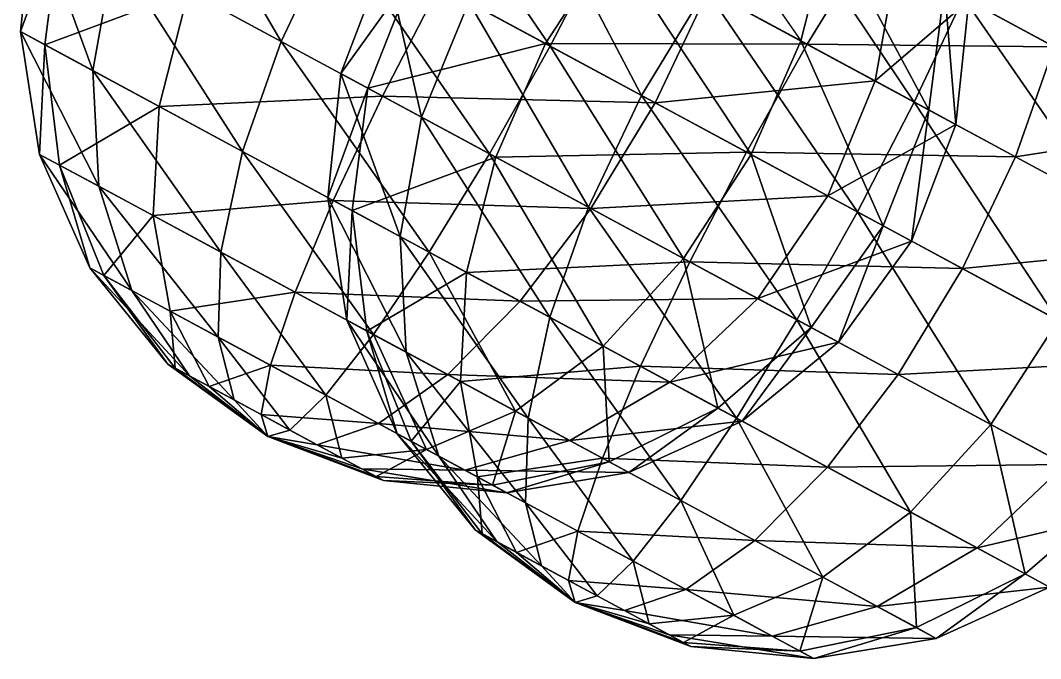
# Model space of a CAD drawing. Header units: metres. Extents: x -386 to 289, y -317 to 299.
# Drawn here: x -321.2 to -257.1, y -122.6 to -82.6 of the extents above; entities that cross this region are included whole.
import ezdxf

# ---------------------------------------------------------------- set-up
doc = ezdxf.new("R2010")
doc.units = ezdxf.units.M

msp = doc.modelspace()

# ---------------------------------------------------------------- linework, layer by layer
for points in [[(-297.42398, -70.20102, -373.27182), (-301.45422, -76.84917, -372.3269), (-287.9022, -84.161446, -370.3201), (-287.9021, -84.16135, -370.32)], [(-297.42398, -70.20102, -373.27182), (-287.9022, -84.161446, -370.3201), (-284.33374, -77.264145, -371.3334), (-284.33365, -77.264046, -371.3333)], [(-312.3076, -70.99301, -381.7643), (-315.28162, -78.211044, -382.38766), (-304.7981, -83.86765, -373.27182), (-304.798, -83.86755, -373.27173)], [(-312.3076, -70.99301, -381.7643), (-304.7981, -83.86765, -373.27182), (-301.45422, -76.84917, -372.3269), (-301.45413, -76.84907, -372.3268)], [(-281.24564, -70.7089, -374.30426), (-284.33374, -77.264145, -371.3334), (-272.14426, -83.841225, -377.0918), (-272.14417, -83.841125, -377.0917)], [(-281.24564, -70.7089, -374.30426), (-272.14426, -83.841225, -377.0918), (-270.31686, -76.60575, -379.4671), (-270.31677, -76.60565, -379.467)], [(-288.60706, -74.95839, -550.6703), (-293.0071, -81.40698, -550.04694), (-282.15375, -87.26314, -540.60956), (-282.15366, -87.26304, -540.60944)], [(-288.60706, -74.95839, -550.6703), (-282.15375, -87.26314, -540.60956), (-278.1235, -80.61499, -541.5545), (-278.1234, -80.61489, -541.5544)], [(-273.68155, -74.79025, -544.3248), (-278.1235, -80.61499, -541.5545), (-265.03326, -87.678116, -539.616), (-265.03317, -87.67802, -539.6159)], [(-273.68155, -74.79025, -544.3248), (-265.03326, -87.678116, -539.616), (-261.94516, -81.12287, -542.5869), (-261.94507, -81.12277, -542.5868)], [(-318.64343, -76.39711, -411.11255), (-321.17062, -83.255005, -396.6334), (-320.34937, -75.47664, -396.2383), (-320.34927, -75.47654, -396.23822)], [(-320.34937, -75.47664, -396.2383), (-321.17062, -83.255005, -396.6334), (-316.627, -85.706604, -384.21524), (-316.62692, -85.706505, -384.21515)], [(-320.34937, -75.47664, -396.2383), (-316.627, -85.706604, -384.21524), (-315.28162, -78.211044, -382.38766), (-315.28152, -78.210945, -382.38757)], [(-259.54788, -75.35642, -547.31287), (-261.94516, -81.12287, -542.5869), (-251.01639, -87.01972, -547.74976), (-251.01628, -87.01962, -547.74963)], [(-259.54788, -75.35642, -547.31287), (-251.01639, -87.01972, -547.74976), (-250.62457, -80.17118, -551.5283), (-250.62447, -80.17108, -551.5282)], [(-318.64343, -76.39711, -411.11255), (-319.6411, -84.08028, -409.96927), (-321.17062, -83.255005, -396.6334), (-321.17053, -83.254906, -396.6333)], [(-310.62094, -80.72582, -423.02478), (-319.6411, -84.08028, -409.96927), (-318.64343, -76.39711, -411.11255), (-318.64334, -76.39701, -411.11246)], [(-301.45422, -76.84917, -372.3269), (-304.7981, -83.86765, -373.27182), (-291.70786, -90.93077, -371.3334), (-291.70776, -90.93067, -371.3333)], [(-301.45422, -76.84917, -372.3269), (-291.70786, -90.93077, -371.3334), (-287.9022, -84.161446, -370.3201), (-287.9021, -84.16135, -370.32)], [(-270.31686, -76.60575, -379.4671), (-272.14426, -83.841225, -377.0918), (-264.12177, -88.16994, -389.00403), (-264.12167, -88.16984, -389.00394)], [(-270.31686, -76.60575, -379.4671), (-264.12177, -88.16994, -389.00403), (-263.12408, -80.48677, -390.1473), (-263.124, -80.48667, -390.14722)], [(-283.94635, -77.47317, -591.30743), (-288.18198, -84.010475, -592.1176), (-296.4875, -79.52906, -579.78516), (-296.4874, -79.52896, -579.78503)], [(-271.75687, -84.05025, -597.06586), (-288.18198, -84.010475, -592.1176), (-283.94635, -77.47317, -591.30743), (-283.94626, -77.47307, -591.3073)], [(-284.33374, -77.264145, -371.3334), (-287.9022, -84.161446, -370.3201), (-275.28275, -90.97054, -376.28162), (-275.28265, -90.97044, -376.28152)], [(-284.33374, -77.264145, -371.3334), (-275.28275, -90.97054, -376.28162), (-272.14426, -83.841225, -377.0918), (-272.14417, -83.841125, -377.0917)], [(-267.9734, -77.87022, -594.095), (-271.75687, -84.05025, -597.06586), (-283.94635, -77.47317, -591.30743), (-283.94626, -77.47307, -591.3073)], [(-283.94635, -77.47317, -591.30743), (-283.94635, -77.47317, -591.30743), (-271.75687, -84.05025, -597.06586), (-271.75677, -84.05015, -597.06573)], [(-256.237, -84.202835, -592.35706), (-271.75687, -84.05025, -597.06586), (-267.9734, -77.87022, -594.095), (-267.9733, -77.87012, -594.09485)], [(-254.88718, -77.87121, -587.95), (-256.237, -84.202835, -592.35706), (-267.9734, -77.87022, -594.095), (-267.9733, -77.87012, -594.09485)], [(-315.28162, -78.211044, -382.38766), (-316.627, -85.706604, -384.21524), (-307.22772, -90.778175, -376.0422), (-307.22763, -90.778076, -376.0421)], [(-315.28162, -78.211044, -382.38766), (-307.22772, -90.778175, -376.0422), (-304.7981, -83.86765, -373.27182), (-304.798, -83.86755, -373.27173)], [(-296.4875, -79.52906, -579.78516), (-301.0489, -85.89061, -564.521), (-298.2536, -78.57612, -564.3862), (-298.2535, -78.57602, -564.3861)], [(-298.2536, -78.57612, -564.3862), (-301.0489, -85.89061, -564.521), (-295.98114, -88.625015, -550.6703), (-295.98105, -88.624916, -550.67017)], [(-298.2536, -78.57612, -564.3862), (-295.98114, -88.625015, -550.6703), (-293.0071, -81.40698, -550.04694), (-293.00702, -81.40688, -550.0468)], [(-266.13818, -78.86044, -415.90134), (-267.48358, -86.356, -417.7289), (-277.9671, -80.6994, -426.84476), (-277.967, -80.6993, -426.84467)], [(-261.59457, -81.31204, -403.4832), (-267.48358, -86.356, -417.7289), (-266.13818, -78.86044, -415.90134), (-266.1381, -78.860344, -415.90125)], [(-296.4875, -79.52906, -579.78516), (-299.34296, -86.81108, -579.3952), (-301.0489, -85.89061, -564.521), (-301.0488, -85.89051, -564.5209)], [(-288.18198, -84.010475, -592.1176), (-299.34296, -86.81108, -579.3952), (-296.4875, -79.52906, -579.78516), (-296.4874, -79.52896, -579.78503)], [(-310.62094, -80.72582, -423.02478), (-312.44833, -87.961296, -420.6495), (-319.6411, -84.08028, -409.96927), (-319.64102, -84.08018, -409.96918)], [(-298.43146, -87.30291, -428.78317), (-312.44833, -87.961296, -420.6495), (-310.62094, -80.72582, -423.02478), (-310.62085, -80.72572, -423.0247)], [(-294.863, -80.4056, -429.79648), (-298.43146, -87.30291, -428.78317), (-310.62094, -80.72582, -423.02478), (-310.62085, -80.72572, -423.0247)], [(-310.62094, -80.72582, -423.02478), (-310.62094, -80.72582, -423.02478), (-298.43146, -87.30291, -428.78317), (-298.43137, -87.30281, -428.78308)], [(-281.31097, -87.71788, -427.78967), (-298.43146, -87.30291, -428.78317), (-294.863, -80.4056, -429.79648), (-294.8629, -80.4055, -429.7964)], [(-277.9671, -80.6994, -426.84476), (-281.31097, -87.71788, -427.78967), (-294.863, -80.4056, -429.79648), (-294.8629, -80.4055, -429.7964)], [(-278.1235, -80.61499, -541.5545), (-282.15375, -87.26314, -540.60956), (-268.6017, -94.57542, -538.6027), (-268.60162, -94.57532, -538.6026)], [(-267.48358, -86.356, -417.7289), (-281.31097, -87.71788, -427.78967), (-277.9671, -80.6994, -426.84476), (-277.967, -80.6993, -426.84467)], [(-278.1235, -80.61499, -541.5545), (-268.6017, -94.57542, -538.6027), (-265.03326, -87.678116, -539.616), (-265.03317, -87.67802, -539.6159)], [(-263.12408, -80.48677, -390.1473), (-264.12177, -88.16994, -389.00403), (-262.41583, -89.09041, -403.87827), (-262.41574, -89.09031, -403.87817)], [(-263.12408, -80.48677, -390.1473), (-262.41583, -89.09041, -403.87827), (-261.59457, -81.31204, -403.4832), (-261.59448, -81.31194, -403.4831)], [(-261.59457, -81.31204, -403.4832), (-262.41583, -89.09041, -403.87827), (-267.48358, -86.356, -417.7289), (-267.4835, -86.3559, -417.72882)], [(-261.94516, -81.12287, -542.5869), (-265.03326, -87.678116, -539.616), (-252.8438, -94.255196, -545.37445), (-252.84369, -94.2551, -545.3743)], [(-261.94516, -81.12287, -542.5869), (-252.8438, -94.255196, -545.37445), (-251.01639, -87.01972, -547.74976), (-251.01628, -87.01962, -547.74963)], [(-293.0071, -81.40698, -550.04694), (-295.98114, -88.625015, -550.6703), (-285.49762, -94.281624, -541.5545), (-285.49753, -94.281525, -541.5544)], [(-293.0071, -81.40698, -550.04694), (-285.49762, -94.281624, -541.5545), (-282.15375, -87.26314, -540.60956), (-282.15366, -87.26304, -540.60944)], [(-319.6411, -84.08028, -409.96927), (-319.96185, -90.96716, -397.26187), (-321.17062, -83.255005, -396.6334), (-321.17053, -83.254906, -396.6333)], [(-321.17062, -83.255005, -396.6334), (-319.96185, -90.96716, -397.26187), (-316.252, -92.96889, -387.1225), (-316.25192, -92.96879, -387.1224)], [(-321.17062, -83.255005, -396.6334), (-316.252, -92.96889, -387.1225), (-316.627, -85.706604, -384.21524), (-316.62692, -85.706505, -384.21515)], [(-304.7981, -83.86765, -373.27182), (-307.22772, -90.778175, -376.0422), (-295.49133, -97.110794, -374.30426), (-295.49124, -97.110695, -374.30417)], [(-304.7981, -83.86765, -373.27182), (-295.49133, -97.110794, -374.30426), (-291.70786, -90.93077, -371.3334), (-291.70776, -90.93067, -371.3333)], [(-272.14426, -83.841225, -377.0918), (-275.28275, -90.97054, -376.28162), (-266.97723, -95.45195, -388.61407), (-266.97714, -95.45185, -388.61398)], [(-272.14426, -83.841225, -377.0918), (-266.97723, -95.45195, -388.61407), (-264.12177, -88.16994, -389.00403), (-264.12167, -88.16984, -389.00394)], [(-319.6411, -84.08028, -409.96927), (-318.71304, -91.641, -408.15057), (-319.96185, -90.96716, -397.26187), (-319.96176, -90.967064, -397.26178)], [(-312.44833, -87.961296, -420.6495), (-318.71304, -91.641, -408.15057), (-319.6411, -84.08028, -409.96927), (-319.64102, -84.08018, -409.96918)], [(-288.18198, -84.010475, -592.1176), (-291.32047, -91.13979, -591.30743), (-299.34296, -86.81108, -579.3952), (-299.34286, -86.81098, -579.3951)], [(-287.9022, -84.161446, -370.3201), (-291.70786, -90.93077, -371.3334), (-279.51837, -97.50785, -377.0918), (-279.51828, -97.50775, -377.0917)], [(-275.56253, -90.81957, -598.07916), (-291.32047, -91.13979, -591.30743), (-288.18198, -84.010475, -592.1176), (-288.1819, -84.010376, -592.1175)], [(-271.75687, -84.05025, -597.06586), (-275.56253, -90.81957, -598.07916), (-288.18198, -84.010475, -592.1176), (-288.1819, -84.010376, -592.1175)], [(-288.18198, -84.010475, -592.1176), (-288.18198, -84.010475, -592.1176), (-275.56253, -90.81957, -598.07916), (-275.56244, -90.81947, -598.07904)], [(-287.9022, -84.161446, -370.3201), (-279.51837, -97.50785, -377.0918), (-275.28275, -90.97054, -376.28162), (-275.28265, -90.97044, -376.28152)], [(-258.66663, -91.11337, -595.1274), (-275.56253, -90.81957, -598.07916), (-271.75687, -84.05025, -597.06586), (-271.75677, -84.05015, -597.06573)], [(-256.237, -84.202835, -592.35706), (-258.66663, -91.11337, -595.1274), (-271.75687, -84.05025, -597.06586), (-271.75677, -84.05015, -597.06573)], [(-246.8377, -89.274414, -584.184), (-258.66663, -91.11337, -595.1274), (-256.237, -84.202835, -592.35706), (-256.2369, -84.202736, -592.35693)], [(-316.627, -85.706604, -384.21524), (-316.252, -92.96889, -387.1225), (-308.57755, -97.10981, -380.44922), (-308.57745, -97.10971, -380.44913)], [(-316.627, -85.706604, -384.21524), (-308.57755, -97.10981, -380.44922), (-307.22772, -90.778175, -376.0422), (-307.22763, -90.778076, -376.0421)], [(-299.34296, -86.81108, -579.3952), (-301.87015, -93.668976, -564.9161), (-301.0489, -85.89061, -564.521), (-301.0488, -85.89051, -564.5209)], [(-301.0489, -85.89061, -564.521), (-301.87015, -93.668976, -564.9161), (-297.32654, -96.120575, -552.49786), (-297.32645, -96.120476, -552.49774)], [(-301.0489, -85.89061, -564.521), (-297.32654, -96.120575, -552.49786), (-295.98114, -88.625015, -550.6703), (-295.98105, -88.624916, -550.67017)], [(-267.48358, -86.356, -417.7289), (-270.4576, -93.57403, -418.35226), (-281.31097, -87.71788, -427.78967), (-281.31088, -87.71778, -427.78958)], [(-262.41583, -89.09041, -403.87827), (-270.4576, -93.57403, -418.35226), (-267.48358, -86.356, -417.7289), (-267.4835, -86.3559, -417.72882)], [(-299.34296, -86.81108, -579.3952), (-300.34064, -94.49425, -578.25195), (-301.87015, -93.668976, -564.9161), (-301.87006, -93.66888, -564.91595)], [(-291.32047, -91.13979, -591.30743), (-300.34064, -94.49425, -578.25195), (-299.34296, -86.81108, -579.3952), (-299.34286, -86.81098, -579.3951)], [(-298.43146, -87.30291, -428.78317), (-301.51956, -93.85815, -425.81232), (-312.44833, -87.961296, -420.6495), (-312.44824, -87.9612, -420.6494)], [(-285.34122, -94.36603, -426.84476), (-301.51956, -93.85815, -425.81232), (-298.43146, -87.30291, -428.78317), (-298.43137, -87.30281, -428.78308)], [(-281.31097, -87.71788, -427.78967), (-285.34122, -94.36603, -426.84476), (-298.43146, -87.30291, -428.78317), (-298.43137, -87.30281, -428.78308)], [(-282.15375, -87.26314, -540.60956), (-285.49762, -94.281624, -541.5545), (-272.40738, -101.34474, -539.616), (-272.4073, -101.34464, -539.6159)], [(-270.4576, -93.57403, -418.35226), (-285.34122, -94.36603, -426.84476), (-281.31097, -87.71788, -427.78967), (-281.31088, -87.71778, -427.78958)], [(-282.15375, -87.26314, -540.60956), (-272.40738, -101.34474, -539.616), (-268.6017, -94.57542, -538.6027), (-268.60162, -94.57532, -538.6026)], [(-265.03326, -87.678116, -539.616), (-268.6017, -94.57542, -538.6027), (-255.98225, -101.384514, -544.5643), (-255.98215, -101.384415, -544.56415)], [(-265.03326, -87.678116, -539.616), (-255.98225, -101.384514, -544.5643), (-252.8438, -94.255196, -545.37445), (-252.84369, -94.2551, -545.3743)], [(-312.44833, -87.961296, -420.6495), (-312.84015, -94.80984, -416.87094), (-318.71304, -91.641, -408.15057), (-318.71295, -91.6409, -408.15048)], [(-301.51956, -93.85815, -425.81232), (-312.84015, -94.80984, -416.87094), (-312.44833, -87.961296, -420.6495), (-312.44824, -87.9612, -420.6494)], [(-312.44833, -87.961296, -420.6495), (-312.44833, -87.961296, -420.6495), (-301.51956, -93.85815, -425.81232), (-301.51947, -93.85805, -425.81223)], [(-264.12177, -88.16994, -389.00403), (-266.97723, -95.45195, -388.61407), (-265.21112, -96.4049, -404.013), (-265.21103, -96.4048, -404.0129)], [(-264.12177, -88.16994, -389.00403), (-265.21112, -96.4049, -404.013), (-262.41583, -89.09041, -403.87827), (-262.41574, -89.09031, -403.87817)], [(-295.98114, -88.625015, -550.6703), (-297.32654, -96.120575, -552.49786), (-287.92725, -101.19215, -544.3248), (-287.92715, -101.19205, -544.3247)], [(-295.98114, -88.625015, -550.6703), (-287.92725, -101.19215, -544.3248), (-285.49762, -94.281624, -541.5545), (-285.49753, -94.281525, -541.5544)], [(-262.41583, -89.09041, -403.87827), (-265.21112, -96.4049, -404.013), (-270.4576, -93.57403, -418.35226), (-270.45752, -93.57393, -418.35217)], [(-246.8377, -89.274414, -584.184), (-248.18309, -96.76997, -586.0116), (-258.66663, -91.11337, -595.1274), (-258.66653, -91.11327, -595.12726)], [(-318.71304, -91.641, -408.15057), (-316.80548, -98.08755, -398.08093), (-319.96185, -90.96716, -397.26187), (-319.96176, -90.967064, -397.26178)], [(-319.96185, -90.96716, -397.26187), (-316.80548, -98.08755, -398.08093), (-314.18222, -99.50298, -390.9113), (-314.18213, -99.502884, -390.9112)], [(-319.96185, -90.96716, -397.26187), (-314.18222, -99.50298, -390.9113), (-316.252, -92.96889, -387.1225), (-316.25192, -92.96879, -387.1224)], [(-307.22772, -90.778175, -376.0422), (-308.57755, -97.10981, -380.44922), (-298.9948, -102.28037, -379.0302), (-298.99472, -102.28027, -379.03012)], [(-307.22772, -90.778175, -376.0422), (-298.9948, -102.28037, -379.0302), (-295.49133, -97.110794, -374.30426), (-295.49124, -97.110695, -374.30417)], [(-291.70786, -90.93077, -371.3334), (-295.49133, -97.110794, -374.30426), (-284.56256, -103.007645, -379.4671), (-284.56247, -103.007545, -379.467)], [(-291.70786, -90.93077, -371.3334), (-284.56256, -103.007645, -379.4671), (-279.51837, -97.50785, -377.0918), (-279.51828, -97.50775, -377.0917)], [(-275.56253, -90.81957, -598.07916), (-279.13098, -97.71688, -597.06586), (-291.32047, -91.13979, -591.30743), (-291.32037, -91.139694, -591.3073)], [(-275.28275, -90.97054, -376.28162), (-279.51837, -97.50785, -377.0918), (-271.49588, -101.83656, -389.00403), (-271.4958, -101.836464, -389.00394)], [(-262.0105, -98.13185, -596.0723), (-279.13098, -97.71688, -597.06586), (-275.56253, -90.81957, -598.07916), (-275.56244, -90.81947, -598.07904)], [(-258.66663, -91.11337, -595.1274), (-262.0105, -98.13185, -596.0723), (-275.56253, -90.81957, -598.07916), (-275.56244, -90.81947, -598.07904)], [(-275.28275, -90.97054, -376.28162), (-271.49588, -101.83656, -389.00403), (-266.97723, -95.45195, -388.61407), (-266.97714, -95.45185, -388.61398)], [(-291.32047, -91.13979, -591.30743), (-293.14786, -98.37527, -588.9321), (-300.34064, -94.49425, -578.25195), (-300.34055, -94.49415, -578.25183)], [(-279.13098, -97.71688, -597.06586), (-293.14786, -98.37527, -588.9321), (-291.32047, -91.13979, -591.30743), (-291.32037, -91.139694, -591.3073)], [(-291.32047, -91.13979, -591.30743), (-291.32047, -91.13979, -591.30743), (-279.13098, -97.71688, -597.06586), (-279.1309, -97.71678, -597.06573)], [(-248.18309, -96.76997, -586.0116), (-262.0105, -98.13185, -596.0723), (-258.66663, -91.11337, -595.1274), (-258.66653, -91.11327, -595.12726)], [(-312.84015, -94.80984, -416.87094), (-315.92242, -98.564026, -405.7804), (-318.71304, -91.641, -408.15057), (-318.71295, -91.6409, -408.15048)], [(-318.71304, -91.641, -408.15057), (-315.92242, -98.564026, -405.7804), (-316.80548, -98.08755, -398.08093), (-316.8054, -98.08745, -398.08084)], [(-316.252, -92.96889, -387.1225), (-314.18222, -99.50298, -390.9113), (-308.75555, -102.43106, -386.1926), (-308.75546, -102.43096, -386.1925)], [(-316.252, -92.96889, -387.1225), (-308.75555, -102.43106, -386.1926), (-308.57755, -97.10981, -380.44922), (-308.57745, -97.10971, -380.44913)], [(-301.51956, -93.85815, -425.81232), (-303.91684, -99.624596, -421.08636), (-312.84015, -94.80984, -416.87094), (-312.84006, -94.80974, -416.87085)], [(-289.78314, -100.190765, -424.07437), (-303.91684, -99.624596, -421.08636), (-301.51956, -93.85815, -425.81232), (-301.51947, -93.85805, -425.81223)], [(-300.34064, -94.49425, -578.25195), (-300.66138, -101.381134, -565.54456), (-301.87015, -93.668976, -564.9161), (-301.87006, -93.66888, -564.91595)], [(-301.87015, -93.668976, -564.9161), (-300.66138, -101.381134, -565.54456), (-296.95154, -103.38286, -555.40515), (-296.95145, -103.38276, -555.405)], [(-301.87015, -93.668976, -564.9161), (-296.95154, -103.38286, -555.40515), (-297.32654, -96.120575, -552.49786), (-297.32645, -96.120476, -552.49774)], [(-285.34122, -94.36603, -426.84476), (-289.78314, -100.190765, -424.07437), (-301.51956, -93.85815, -425.81232), (-301.51947, -93.85805, -425.81223)], [(-270.4576, -93.57403, -418.35226), (-274.85767, -100.02263, -417.7289), (-285.34122, -94.36603, -426.84476), (-285.34113, -94.36593, -426.84467)], [(-265.21112, -96.4049, -404.013), (-274.85767, -100.02263, -417.7289), (-270.4576, -93.57403, -418.35226), (-270.45752, -93.57393, -418.35217)], [(-312.84015, -94.80984, -416.87094), (-311.76965, -100.80473, -411.94662), (-315.92242, -98.564026, -405.7804), (-315.92233, -98.56393, -405.7803)], [(-303.91684, -99.624596, -421.08636), (-311.76965, -100.80473, -411.94662), (-312.84015, -94.80984, -416.87094), (-312.84006, -94.80974, -416.87085)], [(-312.84015, -94.80984, -416.87094), (-312.84015, -94.80984, -416.87094), (-303.91684, -99.624596, -421.08636), (-303.91675, -99.6245, -421.08627)], [(-300.34064, -94.49425, -578.25195), (-299.41257, -102.05497, -576.4332), (-300.66138, -101.381134, -565.54456), (-300.6613, -101.381035, -565.54443)], [(-293.14786, -98.37527, -588.9321), (-299.41257, -102.05497, -576.4332), (-300.34064, -94.49425, -578.25195), (-300.34055, -94.49415, -578.25183)], [(-274.85767, -100.02263, -417.7289), (-289.78314, -100.190765, -424.07437), (-285.34122, -94.36603, -426.84476), (-285.34113, -94.36593, -426.84467)], [(-285.49762, -94.281624, -541.5545), (-287.92725, -101.19215, -544.3248), (-276.19086, -107.524765, -542.5869), (-276.19077, -107.524666, -542.5868)], [(-285.49762, -94.281624, -541.5545), (-276.19086, -107.524765, -542.5869), (-272.40738, -101.34474, -539.616), (-272.4073, -101.34464, -539.6159)], [(-268.6017, -94.57542, -538.6027), (-272.40738, -101.34474, -539.616), (-260.2179, -107.92182, -545.37445), (-260.2178, -107.92172, -545.3743)], [(-268.6017, -94.57542, -538.6027), (-260.2179, -107.92182, -545.37445), (-255.98225, -101.384514, -544.5643), (-255.98215, -101.384415, -544.56415)], [(-266.97723, -95.45195, -388.61407), (-271.49588, -101.83656, -389.00403), (-269.78995, -102.757034, -403.87827), (-269.78986, -102.756935, -403.87817)], [(-266.97723, -95.45195, -388.61407), (-269.78995, -102.757034, -403.87827), (-265.21112, -96.4049, -404.013), (-265.21103, -96.4048, -404.0129)], [(-297.32654, -96.120575, -552.49786), (-296.95154, -103.38286, -555.40515), (-289.27707, -107.52378, -548.7319), (-289.27698, -107.52368, -548.73175)], [(-297.32654, -96.120575, -552.49786), (-289.27707, -107.52378, -548.7319), (-287.92725, -101.19215, -544.3248), (-287.92715, -101.19205, -544.3247)], [(-265.21112, -96.4049, -404.013), (-269.78995, -102.757034, -403.87827), (-274.85767, -100.02263, -417.7289), (-274.85757, -100.02253, -417.72882)], [(-308.57755, -97.10981, -380.44922), (-308.75555, -102.43106, -386.1926), (-301.97952, -106.0872, -385.18918), (-301.97943, -106.0871, -385.1891)], [(-308.57755, -97.10981, -380.44922), (-301.97952, -106.0872, -385.18918), (-298.9948, -102.28037, -379.0302), (-298.99472, -102.28027, -379.03012)], [(-295.49133, -97.110794, -374.30426), (-298.9948, -102.28037, -379.0302), (-290.0715, -107.09513, -383.24564), (-290.0714, -107.09503, -383.24554)], [(-295.49133, -97.110794, -374.30426), (-290.0715, -107.09513, -383.24564), (-284.56256, -103.007645, -379.4671), (-284.56247, -103.007545, -379.467)], [(-248.18309, -96.76997, -586.0116), (-251.15715, -103.988, -586.63495), (-262.0105, -98.13185, -596.0723), (-262.0104, -98.13175, -596.0722)], [(-279.13098, -97.71688, -597.06586), (-282.2191, -104.27212, -594.095), (-293.14786, -98.37527, -588.9321), (-293.14777, -98.37517, -588.932)], [(-279.51837, -97.50785, -377.0918), (-284.56256, -103.007645, -379.4671), (-277.36978, -106.888664, -390.1473), (-277.3697, -106.888565, -390.14722)], [(-266.04074, -104.78, -595.1274), (-282.2191, -104.27212, -594.095), (-279.13098, -97.71688, -597.06586), (-279.1309, -97.71678, -597.06573)], [(-279.51837, -97.50785, -377.0918), (-277.36978, -106.888664, -390.1473), (-271.49588, -101.83656, -389.00403), (-271.4958, -101.836464, -389.00394)], [(-262.0105, -98.13185, -596.0723), (-266.04074, -104.78, -595.1274), (-279.13098, -97.71688, -597.06586), (-279.1309, -97.71678, -597.06573)], [(-315.92242, -98.564026, -405.7804), (-311.91656, -104.13092, -399.03473), (-316.80548, -98.08755, -398.08093), (-316.8054, -98.08745, -398.08084)], [(-316.80548, -98.08755, -398.08093), (-311.91656, -104.13092, -399.03473), (-310.55865, -104.8636, -395.32346), (-310.55856, -104.8635, -395.32336)], [(-316.80548, -98.08755, -398.08093), (-310.55865, -104.8636, -395.32346), (-314.18222, -99.50298, -390.9113), (-314.18213, -99.502884, -390.9112)], [(-311.76965, -100.80473, -411.94662), (-311.45947, -104.377556, -403.02026), (-315.92242, -98.564026, -405.7804), (-315.92233, -98.56393, -405.7803)], [(-315.92242, -98.564026, -405.7804), (-311.45947, -104.377556, -403.02026), (-311.91656, -104.13092, -399.03473), (-311.91647, -104.13082, -399.03464)], [(-293.14786, -98.37527, -588.9321), (-293.53967, -105.22381, -585.15356), (-299.41257, -102.05497, -576.4332), (-299.41248, -102.05487, -576.4331)], [(-282.2191, -104.27212, -594.095), (-293.53967, -105.22381, -585.15356), (-293.14786, -98.37527, -588.9321), (-293.14777, -98.37517, -588.932)], [(-293.14786, -98.37527, -588.9321), (-293.14786, -98.37527, -588.9321), (-282.2191, -104.27212, -594.095), (-282.219, -104.27202, -594.09485)], [(-251.15715, -103.988, -586.63495), (-266.04074, -104.78, -595.1274), (-262.0105, -98.13185, -596.0723), (-262.0104, -98.13175, -596.0722)], [(-314.18222, -99.50298, -390.9113), (-310.55865, -104.8636, -395.32346), (-307.7496, -106.37928, -392.8809), (-307.7495, -106.37918, -392.8808)], [(-314.18222, -99.50298, -390.9113), (-307.7496, -106.37928, -392.8809), (-308.75555, -102.43106, -386.1926), (-308.75546, -102.43096, -386.1925)], [(-303.91684, -99.624596, -421.08636), (-305.45993, -104.209274, -414.9274), (-311.76965, -100.80473, -411.94662), (-311.76956, -100.804634, -411.94653)], [(-294.3341, -104.79516, -419.66733), (-305.45993, -104.209274, -414.9274), (-303.91684, -99.624596, -421.08636), (-303.91675, -99.6245, -421.08627)], [(-289.78314, -100.190765, -424.07437), (-294.3341, -104.79516, -419.66733), (-303.91684, -99.624596, -421.08636), (-303.91675, -99.6245, -421.08627)], [(-280.38388, -105.26234, -415.90134), (-294.3341, -104.79516, -419.66733), (-289.78314, -100.190765, -424.07437), (-289.78305, -100.19067, -424.07428)], [(-274.85767, -100.02263, -417.7289), (-280.38388, -105.26234, -415.90134), (-289.78314, -100.190765, -424.07437), (-289.78305, -100.19067, -424.07428)], [(-269.78995, -102.757034, -403.87827), (-280.38388, -105.26234, -415.90134), (-274.85767, -100.02263, -417.7289), (-274.85757, -100.02253, -417.72882)], [(-305.45993, -104.209274, -414.9274), (-309.30984, -105.53743, -406.21216), (-311.76965, -100.80473, -411.94662), (-311.76956, -100.804634, -411.94653)], [(-311.76965, -100.80473, -411.94662), (-309.30984, -105.53743, -406.21216), (-311.45947, -104.377556, -403.02026), (-311.45938, -104.37746, -403.02017)], [(-311.76965, -100.80473, -411.94662), (-311.76965, -100.80473, -411.94662), (-305.45993, -104.209274, -414.9274), (-305.45984, -104.209175, -414.9273)], [(-287.92725, -101.19215, -544.3248), (-289.27707, -107.52378, -548.7319), (-279.69434, -112.69434, -547.31287), (-279.69424, -112.694244, -547.31274)], [(-287.92725, -101.19215, -544.3248), (-279.69434, -112.69434, -547.31287), (-276.19086, -107.524765, -542.5869), (-276.19077, -107.524666, -542.5868)], [(-299.41257, -102.05497, -576.4332), (-297.505, -108.50152, -566.3636), (-300.66138, -101.381134, -565.54456), (-300.6613, -101.381035, -565.54443)], [(-300.66138, -101.381134, -565.54456), (-297.505, -108.50152, -566.3636), (-294.88174, -109.916954, -559.194), (-294.88165, -109.916855, -559.19385)], [(-300.66138, -101.381134, -565.54456), (-294.88174, -109.916954, -559.194), (-296.95154, -103.38286, -555.40515), (-296.95145, -103.38276, -555.405)], [(-271.49588, -101.83656, -389.00403), (-277.36978, -106.888664, -390.1473), (-275.84027, -107.71394, -403.4832), (-275.84018, -107.713844, -403.4831)], [(-272.40738, -101.34474, -539.616), (-276.19086, -107.524765, -542.5869), (-265.2621, -113.421616, -547.74976), (-265.262, -113.42152, -547.74963)], [(-271.49588, -101.83656, -389.00403), (-275.84027, -107.71394, -403.4832), (-269.78995, -102.757034, -403.87827), (-269.78986, -102.756935, -403.87817)], [(-272.40738, -101.34474, -539.616), (-265.2621, -113.421616, -547.74976), (-260.2179, -107.92182, -545.37445), (-260.2178, -107.92172, -545.3743)], [(-255.98225, -101.384514, -544.5643), (-260.2179, -107.92182, -545.37445), (-252.1954, -112.250534, -557.2867), (-252.1953, -112.250435, -557.28656)], [(-308.75555, -102.43106, -386.1926), (-307.7496, -106.37928, -392.8809), (-304.2421, -108.271835, -392.36148), (-304.242, -108.271736, -392.3614)], [(-308.75555, -102.43106, -386.1926), (-304.2421, -108.271835, -392.36148), (-301.97952, -106.0872, -385.18918), (-301.97943, -106.0871, -385.1891)], [(-298.9948, -102.28037, -379.0302), (-301.97952, -106.0872, -385.18918), (-295.6698, -109.491745, -388.16995), (-295.6697, -109.491646, -388.16986)], [(-293.53967, -105.22381, -585.15356), (-296.62195, -108.978, -574.06305), (-299.41257, -102.05497, -576.4332), (-299.41248, -102.05487, -576.4331)], [(-299.41257, -102.05497, -576.4332), (-296.62195, -108.978, -574.06305), (-297.505, -108.50152, -566.3636), (-297.5049, -108.50142, -566.36346)], [(-298.9948, -102.28037, -379.0302), (-295.6698, -109.491745, -388.16995), (-290.0715, -107.09513, -383.24564), (-290.0714, -107.09503, -383.24554)], [(-284.56256, -103.007645, -379.4671), (-290.0715, -107.09513, -383.24564), (-284.1986, -110.26397, -391.966), (-284.19852, -110.26387, -391.9659)], [(-284.56256, -103.007645, -379.4671), (-284.1986, -110.26397, -391.966), (-277.36978, -106.888664, -390.1473), (-277.3697, -106.888565, -390.14722)], [(-269.78995, -102.757034, -403.87827), (-275.84027, -107.71394, -403.4832), (-280.38388, -105.26234, -415.90134), (-280.3838, -105.26224, -415.90125)], [(-296.95154, -103.38286, -555.40515), (-294.88174, -109.916954, -559.194), (-289.45508, -112.84503, -554.4752), (-289.455, -112.84493, -554.4751)], [(-296.95154, -103.38286, -555.40515), (-289.45508, -112.84503, -554.4752), (-289.27707, -107.52378, -548.7319), (-289.27698, -107.52368, -548.73175)], [(-311.45947, -104.377556, -403.02026), (-305.6283, -108.685425, -400.0583), (-311.91656, -104.13092, -399.03473), (-311.91647, -104.13082, -399.03464)], [(-311.91656, -104.13092, -399.03473), (-305.6283, -108.685425, -400.0583), (-310.55865, -104.8636, -395.32346), (-310.55856, -104.8635, -395.32336)], [(-309.30984, -105.53743, -406.21216), (-305.6283, -108.685425, -400.0583), (-311.45947, -104.377556, -403.02026), (-311.45938, -104.37746, -403.02017)], [(-305.45993, -104.209274, -414.9274), (-306.04367, -107.29976, -407.7551), (-309.30984, -105.53743, -406.21216), (-309.30975, -105.53733, -406.21207)], [(-298.68393, -107.86542, -413.92398), (-306.04367, -107.29976, -407.7551), (-305.45993, -104.209274, -414.9274), (-305.45984, -104.209175, -414.9273)], [(-294.3341, -104.79516, -419.66733), (-298.68393, -107.86542, -413.92398), (-305.45993, -104.209274, -414.9274), (-305.45984, -104.209175, -414.9273)], [(-282.2191, -104.27212, -594.095), (-284.61636, -110.03857, -589.369), (-293.53967, -105.22381, -585.15356), (-293.53958, -105.22371, -585.15344)], [(-270.48267, -110.60474, -592.35706), (-284.61636, -110.03857, -589.369), (-282.2191, -104.27212, -594.095), (-282.219, -104.27202, -594.09485)], [(-266.04074, -104.78, -595.1274), (-270.48267, -110.60474, -592.35706), (-282.2191, -104.27212, -594.095), (-282.219, -104.27202, -594.09485)], [(-251.15715, -103.988, -586.63495), (-255.5572, -110.4366, -586.0116), (-266.04074, -104.78, -595.1274), (-266.04065, -104.7799, -595.12726)], [(-310.55865, -104.8636, -395.32346), (-305.6283, -108.685425, -400.0583), (-307.7496, -106.37928, -392.8809), (-307.7495, -106.37918, -392.8808)], [(-286.65964, -108.93608, -412.99408), (-298.68393, -107.86542, -413.92398), (-294.3341, -104.79516, -419.66733), (-294.334, -104.79506, -419.66724)], [(-280.38388, -105.26234, -415.90134), (-286.65964, -108.93608, -412.99408), (-294.3341, -104.79516, -419.66733), (-294.334, -104.79506, -419.66724)], [(-255.5572, -110.4366, -586.0116), (-270.48267, -110.60474, -592.35706), (-266.04074, -104.78, -595.1274), (-266.04065, -104.7799, -595.12726)], [(-306.04367, -107.29976, -407.7551), (-305.6283, -108.685425, -400.0583), (-309.30984, -105.53743, -406.21216), (-309.30975, -105.53733, -406.21207)], [(-293.53967, -105.22381, -585.15356), (-292.46918, -111.218704, -580.2293), (-296.62195, -108.978, -574.06305), (-296.62186, -108.9779, -574.0629)], [(-284.61636, -110.03857, -589.369), (-292.46918, -111.218704, -580.2293), (-293.53967, -105.22381, -585.15356), (-293.53958, -105.22371, -585.15344)], [(-293.53967, -105.22381, -585.15356), (-293.53967, -105.22381, -585.15356), (-284.61636, -110.03857, -589.369), (-284.61627, -110.03847, -589.3689)], [(-275.84027, -107.71394, -403.4832), (-286.65964, -108.93608, -412.99408), (-280.38388, -105.26234, -415.90134), (-280.3838, -105.26224, -415.90125)], [(-301.97952, -106.0872, -385.18918), (-304.2421, -108.271835, -392.36148), (-300.97592, -110.034164, -393.90442), (-300.97583, -110.034065, -393.90433)], [(-301.97952, -106.0872, -385.18918), (-300.97592, -110.034164, -393.90442), (-295.6698, -109.491745, -388.16995), (-295.6697, -109.491646, -388.16986)], [(-307.7496, -106.37928, -392.8809), (-305.6283, -108.685425, -400.0583), (-304.2421, -108.271835, -392.36148), (-304.242, -108.271736, -392.3614)], [(-277.36978, -106.888664, -390.1473), (-284.1986, -110.26397, -391.966), (-282.9498, -110.937805, -402.8547), (-282.9497, -110.937706, -402.8546)], [(-277.36978, -106.888664, -390.1473), (-282.9498, -110.937805, -402.8547), (-275.84027, -107.71394, -403.4832), (-275.84018, -107.713844, -403.4831)], [(-302.53616, -109.192314, -407.2357), (-305.6283, -108.685425, -400.0583), (-306.04367, -107.29976, -407.7551), (-306.04358, -107.29966, -407.755)], [(-298.68393, -107.86542, -413.92398), (-302.53616, -109.192314, -407.2357), (-306.04367, -107.29976, -407.7551), (-306.04358, -107.29966, -407.755)], [(-290.0715, -107.09513, -383.24564), (-295.6698, -109.491745, -388.16995), (-291.51703, -111.73245, -394.33618), (-291.51694, -111.73235, -394.3361)], [(-290.0715, -107.09513, -383.24564), (-291.51703, -111.73245, -394.33618), (-284.1986, -110.26397, -391.966), (-284.19852, -110.26387, -391.9659)], [(-289.27707, -107.52378, -548.7319), (-289.45508, -112.84503, -554.4752), (-282.67905, -116.50117, -553.47186), (-282.67896, -116.50107, -553.47174)], [(-289.27707, -107.52378, -548.7319), (-282.67905, -116.50117, -553.47186), (-279.69434, -112.69434, -547.31287), (-279.69424, -112.694244, -547.31274)], [(-276.19086, -107.524765, -542.5869), (-279.69434, -112.69434, -547.31287), (-270.77103, -117.5091, -551.5283), (-270.77094, -117.509, -551.5282)], [(-276.19086, -107.524765, -542.5869), (-270.77103, -117.5091, -551.5283), (-265.2621, -113.421616, -547.74976), (-265.262, -113.42152, -547.74963)], [(-304.2421, -108.271835, -392.36148), (-305.6283, -108.685425, -400.0583), (-300.97592, -110.034164, -393.90442), (-300.97583, -110.034065, -393.90433)], [(-293.25723, -110.79349, -409.2053), (-302.53616, -109.192314, -407.2357), (-298.68393, -107.86542, -413.92398), (-298.68384, -107.86532, -413.9239)], [(-286.65964, -108.93608, -412.99408), (-293.25723, -110.79349, -409.2053), (-298.68393, -107.86542, -413.92398), (-298.68384, -107.86532, -413.9239)], [(-275.84027, -107.71394, -403.4832), (-282.9498, -110.937805, -402.8547), (-286.65964, -108.93608, -412.99408), (-286.65955, -108.93598, -412.994)], [(-260.2179, -107.92182, -545.37445), (-265.2621, -113.421616, -547.74976), (-258.0693, -117.302635, -558.42993), (-258.0692, -117.302536, -558.4298)], [(-260.2179, -107.92182, -545.37445), (-258.0693, -117.302635, -558.42993), (-252.1954, -112.250534, -557.2867), (-252.1953, -112.250435, -557.28656)], [(-300.97592, -110.034164, -393.90442), (-305.6283, -108.685425, -400.0583), (-298.8263, -111.19404, -397.0963), (-298.8262, -111.19394, -397.09622)], [(-298.8263, -111.19404, -397.0963), (-305.6283, -108.685425, -400.0583), (-298.3692, -111.440674, -401.08185), (-298.3691, -111.440575, -401.08176)], [(-298.3692, -111.440674, -401.08185), (-305.6283, -108.685425, -400.0583), (-299.7271, -110.70799, -404.79312), (-299.72702, -110.70789, -404.79303)], [(-299.7271, -110.70799, -404.79312), (-305.6283, -108.685425, -400.0583), (-302.53616, -109.192314, -407.2357), (-302.53607, -109.192215, -407.2356)], [(-296.62195, -108.978, -574.06305), (-292.6161, -114.54489, -567.3174), (-297.505, -108.50152, -566.3636), (-297.5049, -108.50142, -566.36346)], [(-297.505, -108.50152, -566.3636), (-292.6161, -114.54489, -567.3174), (-291.25818, -115.27757, -563.60614), (-291.2581, -115.27747, -563.606)], [(-297.505, -108.50152, -566.3636), (-291.25818, -115.27757, -563.60614), (-294.88174, -109.916954, -559.194), (-294.88165, -109.916855, -559.19385)], [(-293.25723, -110.79349, -409.2053), (-299.7271, -110.70799, -404.79312), (-302.53616, -109.192314, -407.2357), (-302.53607, -109.192215, -407.2356)], [(-295.6698, -109.491745, -388.16995), (-300.97592, -110.034164, -393.90442), (-298.8263, -111.19404, -397.0963), (-298.8262, -111.19394, -397.09622)], [(-295.6698, -109.491745, -388.16995), (-298.8263, -111.19404, -397.0963), (-291.51703, -111.73245, -394.33618), (-291.51694, -111.73235, -394.3361)], [(-292.46918, -111.218704, -580.2293), (-292.159, -114.79153, -571.3029), (-296.62195, -108.978, -574.06305), (-296.62186, -108.9779, -574.0629)], [(-296.62195, -108.978, -574.06305), (-292.159, -114.79153, -571.3029), (-292.6161, -114.54489, -567.3174), (-292.616, -114.54479, -567.31726)], [(-282.9498, -110.937805, -402.8547), (-293.25723, -110.79349, -409.2053), (-286.65964, -108.93608, -412.99408), (-286.65955, -108.93598, -412.994)], [(-294.88174, -109.916954, -559.194), (-291.25818, -115.27757, -563.60614), (-288.44913, -116.79325, -561.1635), (-288.44904, -116.79315, -561.1634)], [(-294.88174, -109.916954, -559.194), (-288.44913, -116.79325, -561.1635), (-289.45508, -112.84503, -554.4752), (-289.455, -112.84493, -554.4751)], [(-284.61636, -110.03857, -589.369), (-286.15945, -114.623245, -583.21), (-292.46918, -111.218704, -580.2293), (-292.4691, -111.218605, -580.2292)], [(-275.03363, -115.20913, -587.95), (-286.15945, -114.623245, -583.21), (-284.61636, -110.03857, -589.369), (-284.61627, -110.03847, -589.3689)], [(-270.48267, -110.60474, -592.35706), (-275.03363, -115.20913, -587.95), (-284.61636, -110.03857, -589.369), (-284.61627, -110.03847, -589.3689)], [(-290.63397, -112.20892, -402.03564), (-298.3692, -111.440674, -401.08185), (-299.7271, -110.70799, -404.79312), (-299.72702, -110.70789, -404.79303)], [(-290.63397, -112.20892, -402.03564), (-299.7271, -110.70799, -404.79312), (-293.25723, -110.79349, -409.2053), (-293.25714, -110.79339, -409.2052)], [(-282.9498, -110.937805, -402.8547), (-290.63397, -112.20892, -402.03564), (-293.25723, -110.79349, -409.2053), (-293.25714, -110.79339, -409.2052)], [(-284.1986, -110.26397, -391.966), (-291.51703, -111.73245, -394.33618), (-290.63397, -112.20892, -402.03564), (-290.63388, -112.208824, -402.03555)], [(-284.1986, -110.26397, -391.966), (-290.63397, -112.20892, -402.03564), (-282.9498, -110.937805, -402.8547), (-282.9497, -110.937706, -402.8546)], [(-261.0834, -115.67631, -584.184), (-275.03363, -115.20913, -587.95), (-270.48267, -110.60474, -592.35706), (-270.48257, -110.60464, -592.35693)], [(-255.5572, -110.4366, -586.0116), (-261.0834, -115.67631, -584.184), (-270.48267, -110.60474, -592.35706), (-270.48257, -110.60464, -592.35693)], [(-250.48946, -113.171005, -572.1609), (-261.0834, -115.67631, -584.184), (-255.5572, -110.4366, -586.0116), (-255.5571, -110.4365, -586.0115)], [(-291.51703, -111.73245, -394.33618), (-298.8263, -111.19404, -397.0963), (-298.3692, -111.440674, -401.08185), (-298.3691, -111.440575, -401.08176)], [(-291.51703, -111.73245, -394.33618), (-298.3692, -111.440674, -401.08185), (-290.63397, -112.20892, -402.03564), (-290.63388, -112.208824, -402.03555)], [(-286.15945, -114.623245, -583.21), (-290.00937, -115.9514, -574.4948), (-292.46918, -111.218704, -580.2293), (-292.4691, -111.218605, -580.2292)], [(-292.46918, -111.218704, -580.2293), (-290.00937, -115.9514, -574.4948), (-292.159, -114.79153, -571.3029), (-292.1589, -114.79143, -571.3028)], [(-292.46918, -111.218704, -580.2293), (-292.46918, -111.218704, -580.2293), (-286.15945, -114.623245, -583.21), (-286.15936, -114.623146, -583.2099)], [(-279.69434, -112.69434, -547.31287), (-282.67905, -116.50117, -553.47186), (-276.36932, -119.905716, -556.45264), (-276.36923, -119.90562, -556.4525)], [(-279.69434, -112.69434, -547.31287), (-276.36932, -119.905716, -556.45264), (-270.77103, -117.5091, -551.5283), (-270.77094, -117.509, -551.5282)], [(-252.1954, -112.250534, -557.2867), (-258.0693, -117.302635, -558.42993), (-256.5398, -118.127914, -571.7658), (-256.5397, -118.127815, -571.7657)], [(-289.45508, -112.84503, -554.4752), (-288.44913, -116.79325, -561.1635), (-284.94162, -118.68581, -560.6441), (-284.94153, -118.68571, -560.644)], [(-289.45508, -112.84503, -554.4752), (-284.94162, -118.68581, -560.6441), (-282.67905, -116.50117, -553.47186), (-282.67896, -116.50107, -553.47174)], [(-250.48946, -113.171005, -572.1609), (-256.5398, -118.127914, -571.7658), (-261.0834, -115.67631, -584.184), (-261.0833, -115.67621, -584.1839)], [(-265.2621, -113.421616, -547.74976), (-270.77103, -117.5091, -551.5283), (-264.89813, -120.67794, -560.24866), (-264.89804, -120.67784, -560.24854)], [(-265.2621, -113.421616, -547.74976), (-264.89813, -120.67794, -560.24866), (-258.0693, -117.302635, -558.42993), (-258.0692, -117.302536, -558.4298)], [(-292.159, -114.79153, -571.3029), (-286.32782, -119.099396, -568.34094), (-292.6161, -114.54489, -567.3174), (-292.616, -114.54479, -567.31726)], [(-292.6161, -114.54489, -567.3174), (-286.32782, -119.099396, -568.34094), (-291.25818, -115.27757, -563.60614), (-291.2581, -115.27747, -563.606)], [(-286.15945, -114.623245, -583.21), (-286.7432, -117.71373, -576.0378), (-290.00937, -115.9514, -574.4948), (-290.00928, -115.9513, -574.4947)], [(-279.38345, -118.27939, -582.20667), (-286.7432, -117.71373, -576.0378), (-286.15945, -114.623245, -583.21), (-286.15936, -114.623146, -583.2099)], [(-275.03363, -115.20913, -587.95), (-279.38345, -118.27939, -582.20667), (-286.15945, -114.623245, -583.21), (-286.15936, -114.623146, -583.2099)], [(-290.00937, -115.9514, -574.4948), (-286.32782, -119.099396, -568.34094), (-292.159, -114.79153, -571.3029), (-292.1589, -114.79143, -571.3028)], [(-291.25818, -115.27757, -563.60614), (-286.32782, -119.099396, -568.34094), (-288.44913, -116.79325, -561.1635), (-288.44904, -116.79315, -561.1634)], [(-267.35916, -119.35005, -581.27673), (-279.38345, -118.27939, -582.20667), (-275.03363, -115.20913, -587.95), (-275.03354, -115.20903, -587.9499)], [(-261.0834, -115.67631, -584.184), (-267.35916, -119.35005, -581.27673), (-275.03363, -115.20913, -587.95), (-275.03354, -115.20903, -587.9499)], [(-286.7432, -117.71373, -576.0378), (-286.32782, -119.099396, -568.34094), (-290.00937, -115.9514, -574.4948), (-290.00928, -115.9513, -574.4947)], [(-256.5398, -118.127914, -571.7658), (-267.35916, -119.35005, -581.27673), (-261.0834, -115.67631, -584.184), (-261.0833, -115.67621, -584.1839)], [(-282.67905, -116.50117, -553.47186), (-284.94162, -118.68581, -560.6441), (-281.67545, -120.448135, -562.1871), (-281.67535, -120.44804, -562.18695)], [(-282.67905, -116.50117, -553.47186), (-281.67545, -120.448135, -562.1871), (-276.36932, -119.905716, -556.45264), (-276.36923, -119.90562, -556.4525)], [(-288.44913, -116.79325, -561.1635), (-286.32782, -119.099396, -568.34094), (-284.94162, -118.68581, -560.6441), (-284.94153, -118.68571, -560.644)], [(-283.2357, -119.606285, -575.5184), (-286.32782, -119.099396, -568.34094), (-286.7432, -117.71373, -576.0378), (-286.7431, -117.71363, -576.03766)], [(-279.38345, -118.27939, -582.20667), (-283.2357, -119.606285, -575.5184), (-286.7432, -117.71373, -576.0378), (-286.7431, -117.71363, -576.03766)], [(-270.77103, -117.5091, -551.5283), (-276.36932, -119.905716, -556.45264), (-272.21655, -122.14642, -562.61884), (-272.21646, -122.146324, -562.6187)], [(-270.77103, -117.5091, -551.5283), (-272.21655, -122.14642, -562.61884), (-264.89813, -120.67794, -560.24866), (-264.89804, -120.67784, -560.24854)], [(-258.0693, -117.302635, -558.42993), (-264.89813, -120.67794, -560.24866), (-263.64932, -121.351776, -571.1373), (-263.64923, -121.35168, -571.1372)], [(-258.0693, -117.302635, -558.42993), (-263.64932, -121.351776, -571.1373), (-256.5398, -118.127914, -571.7658), (-256.5397, -118.127815, -571.7657)], [(-273.95676, -121.20746, -577.4879), (-283.2357, -119.606285, -575.5184), (-279.38345, -118.27939, -582.20667), (-279.38336, -118.27929, -582.20654)], [(-267.35916, -119.35005, -581.27673), (-273.95676, -121.20746, -577.4879), (-279.38345, -118.27939, -582.20667), (-279.38336, -118.27929, -582.20654)], [(-256.5398, -118.127914, -571.7658), (-263.64932, -121.351776, -571.1373), (-267.35916, -119.35005, -581.27673), (-267.35907, -119.34995, -581.2766)], [(-284.94162, -118.68581, -560.6441), (-286.32782, -119.099396, -568.34094), (-281.67545, -120.448135, -562.1871), (-281.67535, -120.44804, -562.18695)], [(-281.67545, -120.448135, -562.1871), (-286.32782, -119.099396, -568.34094), (-279.52582, -121.60801, -565.37897), (-279.52573, -121.60791, -565.37885)], [(-279.52582, -121.60801, -565.37897), (-286.32782, -119.099396, -568.34094), (-279.06873, -121.854645, -569.3645), (-279.06863, -121.854546, -569.3644)], [(-279.06873, -121.854645, -569.3645), (-286.32782, -119.099396, -568.34094), (-280.42664, -121.12196, -573.07574), (-280.42654, -121.121864, -573.0756)], [(-280.42664, -121.12196, -573.07574), (-286.32782, -119.099396, -568.34094), (-283.2357, -119.606285, -575.5184), (-283.2356, -119.606186, -575.51825)], [(-273.95676, -121.20746, -577.4879), (-280.42664, -121.12196, -573.07574), (-283.2357, -119.606285, -575.5184), (-283.2356, -119.606186, -575.51825)], [(-263.64932, -121.351776, -571.1373), (-273.95676, -121.20746, -577.4879), (-267.35916, -119.35005, -581.27673), (-267.35907, -119.34995, -581.2766)], [(-276.36932, -119.905716, -556.45264), (-281.67545, -120.448135, -562.1871), (-279.52582, -121.60801, -565.37897), (-279.52573, -121.60791, -565.37885)], [(-276.36932, -119.905716, -556.45264), (-279.52582, -121.60801, -565.37897), (-272.21655, -122.14642, -562.61884), (-272.21646, -122.146324, -562.6187)], [(-264.89813, -120.67794, -560.24866), (-272.21655, -122.14642, -562.61884), (-271.3335, -122.622894, -570.3183), (-271.3334, -122.622795, -570.3182)], [(-264.89813, -120.67794, -560.24866), (-271.3335, -122.622894, -570.3183), (-263.64932, -121.351776, -571.1373), (-263.64923, -121.35168, -571.1372)], [(-271.3335, -122.622894, -570.3183), (-279.06873, -121.854645, -569.3645), (-280.42664, -121.12196, -573.07574), (-280.42654, -121.121864, -573.0756)], [(-271.3335, -122.622894, -570.3183), (-280.42664, -121.12196, -573.07574), (-273.95676, -121.20746, -577.4879), (-273.95667, -121.20736, -577.4878)], [(-272.21655, -122.14642, -562.61884), (-279.52582, -121.60801, -565.37897), (-279.06873, -121.854645, -569.3645), (-279.06863, -121.854546, -569.3644)], [(-263.64932, -121.351776, -571.1373), (-271.3335, -122.622894, -570.3183), (-273.95676, -121.20746, -577.4879), (-273.95667, -121.20736, -577.4878)], [(-272.21655, -122.14642, -562.61884), (-279.06873, -121.854645, -569.3645), (-271.3335, -122.622894, -570.3183), (-271.3334, -122.622795, -570.3182)]]:
    msp.add_3dface(points)

doc.saveas('drawing.dxf')
